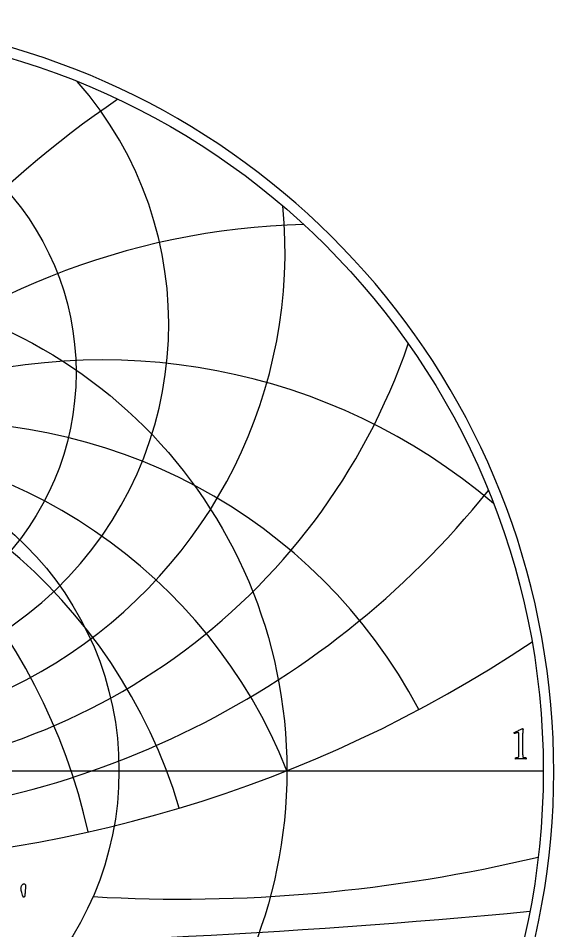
# Model space of a CAD drawing. Header units: millimetres. Extents: x -32.4 to 32.3, y -32.4 to 33.4.
# Drawn here: x 9.34 to 32.35, y -6.88 to 32.32 of the extents above; entities that cross this region are included whole.
import ezdxf

# ---------------------------------------------------------------- set-up
doc = ezdxf.new("R2010")
doc.units = ezdxf.units.MM
for name, color, linetype in [('CUT_OUTER', 1, 'Continuous'), ('ENGRAVE', 7, 'Continuous'), ('ENGRAVE_FINE', 8, 'Continuous'), ('TEXT', 5, 'Continuous')]:
    doc.layers.add(name, color=color, linetype=linetype)

msp = doc.modelspace()

# ---------------------------------------------------------------- linework, layer by layer
at = {"layer": 'CUT_OUTER'}
msp.add_arc((-0.0002, -0.0001), 32.35, 127.26523, 87.73645, dxfattribs=at)
at = {"layer": 'ENGRAVE'}
msp.add_lwpolyline([(-31.9, 0), (31.9, 0)], dxfattribs=at)
for centre, radius in [((0, 0), 31.9), ((0, 17.0941), 11.8232), ((0, 0), 20.8814), ((0, 0), 13.6687)]:
    msp.add_circle(centre, radius, dxfattribs=at)
for centre, radius, start, end in [((0, 19.1761), 15.8065, 138.70753, 41.29247), ((0, 22.3262), 20.805, 174.66958, 5.33042), ((0, 27.2854), 27.5891, 198.91465, 341.08535), ((0, -8.2957), 22.4689, 21.66667, 158.33333), ((0, -8.2957), 22.4689, 21.66667, 158.33333), ((0, 35.7482), 37.8816, 218.75241, 321.24759), ((0, 52.5616), 56.5576, 236.25621, 303.74379), ((16.2995, 60.8304), 66.3479, 266.761989, 283.407247)]:
    msp.add_arc(centre, radius, start, end, dxfattribs=at)
at = {"layer": 'ENGRAVE_FINE'}
for centre, radius, start, end in [((38.9172, -8.2957), 44.9378, 124.25811, 174.12939), ((38.9172, -8.2957), 44.9378, 124.25811, 174.12939), ((22.4689, -8.2957), 31.7758, 91.55513, 170.93582), ((22.4689, -8.2957), 31.7758, 91.55513, 170.93582), ((-12.9724, -8.2957), 25.9448, 12.60935, 130.32134), ((-12.9724, -8.2957), 25.9448, 12.60935, 130.32134), ((12.9724, -8.2957), 25.9448, 49.67866, 167.39065), ((12.9724, -8.2957), 25.9448, 49.67866, 167.39065), ((-6.0205, -8.2957), 23.2615, 16.70702, 151.99338), ((-6.0205, -8.2957), 23.2615, 16.70702, 151.99338), ((6.0205, -8.2957), 23.2615, 28.00662, 163.29298), ((6.0205, -8.2957), 23.2615, 28.00662, 163.29298), ((0, 322.4182), 329.9497, 264.552608, 275.447392)]:
    msp.add_arc(centre, radius, start, end, dxfattribs=at)
at = {"layer": 'TEXT'}
for points in [[(30.8539, 0.7416), (30.8539, 1.5602), (30.8534, 1.5803), (30.8516, 1.597), (30.8487, 1.6103), (30.8446, 1.6203), (30.8391, 1.6275), (30.8319, 1.6327), (30.8231, 1.6358), (30.8125, 1.6368), (30.7996, 1.6359), (30.7835, 1.633), (30.7643, 1.6281), (30.742, 1.6213), (30.7196, 1.6139), (30.7001, 1.6071), (30.6834, 1.6009), (30.6695, 1.5954), (30.6614, 1.603), (30.6555, 1.6115), (30.652, 1.6207), (30.6509, 1.6306), (30.6509, 1.6308), (30.6509, 1.6312), (30.6509, 1.6318), (30.6509, 1.6327), (30.6511, 1.6365), (30.6519, 1.6394), (30.6532, 1.6416), (30.655, 1.6431), (30.6963, 1.6618), (30.7371, 1.6806), (30.7776, 1.6996), (30.8177, 1.7187), (30.8559, 1.737), (30.8907, 1.7537), (30.9222, 1.7686), (30.9503, 1.7819), (30.9736, 1.7928), (30.9905, 1.8006), (31.001, 1.8052), (31.0052, 1.8068), (31.0094, 1.8068), (31.0142, 1.806), (31.0182, 1.8037), (31.0214, 1.7998), (31.0239, 1.7943), (31.0258, 1.7884), (31.0275, 1.7829), (31.0289, 1.778), (31.0301, 1.7736), (31.0296, 1.7704), (31.028, 1.7609), (31.0254, 1.7451), (31.0218, 1.7228), (31.0182, 1.6948), (31.0156, 1.6615), (31.014, 1.6228), (31.0135, 1.5788), (31.0135, 0.7416), (31.0136, 0.7192), (31.0138, 0.6976), (31.0141, 0.6767), (31.0145, 0.6567), (31.0155, 0.6379), (31.0174, 0.6209), (31.0202, 0.6058), (31.0239, 0.5924), (31.0274, 0.5874), (31.0337, 0.5826), (31.0429, 0.5781), (31.055, 0.5738), (31.0686, 0.57), (31.0827, 0.5668), (31.0971, 0.5643), (31.1119, 0.5624), (31.1259, 0.561), (31.1376, 0.5601), (31.1471, 0.5595), (31.1544, 0.5593), (31.1572, 0.5544), (31.1593, 0.5479), (31.1608, 0.5398), (31.1617, 0.5303), (31.1616, 0.5207), (31.1604, 0.5126), (31.158, 0.5062), (31.1544, 0.5013), (31.124, 0.5033), (31.0948, 0.5051), (31.067, 0.5069), (31.0405, 0.5085), (31.014, 0.5099), (30.9866, 0.5108), (30.9581, 0.5114), (30.9285, 0.5116), (30.9002, 0.5114), (30.8731, 0.5108), (30.8473, 0.5099), (30.8229, 0.5085), (30.7981, 0.5069), (30.7716, 0.5051), (30.7432, 0.5033), (30.713, 0.5013), (30.7095, 0.5062), (30.7071, 0.5126), (30.7058, 0.5207), (30.7058, 0.5303), (30.7066, 0.5398), (30.7081, 0.5479), (30.7102, 0.5544), (30.713, 0.5593), (30.7204, 0.5595), (30.7299, 0.5601), (30.7416, 0.561), (30.7555, 0.5624), (30.7703, 0.5643), (30.7848, 0.5668), (30.7988, 0.57), (30.8125, 0.5738), (30.8244, 0.5781), (30.8332, 0.5826), (30.8389, 0.5874), (30.8415, 0.5924), (30.8453, 0.6058), (30.8482, 0.6209), (30.8505, 0.6379), (30.8519, 0.6567), (30.8528, 0.6767), (30.8534, 0.6976), (30.8538, 0.7192), (30.8539, 0.7416)], [(9.5894, -4.8635), (9.608, -4.8656), (9.625, -4.872), (9.6404, -4.8825), (9.6541, -4.8972), (9.654, -4.9124), (9.6535, -4.9319), (9.6527, -4.9557), (9.6515, -4.984), (9.6501, -5.0153), (9.6483, -5.0484), (9.6462, -5.0833), (9.6438, -5.12), (9.6411, -5.1574), (9.6383, -5.1945), (9.6353, -5.2312), (9.6321, -5.2676), (9.629, -5.3024), (9.626, -5.3343), (9.6231, -5.3633), (9.6205, -5.3894), (9.6124, -5.403), (9.601, -5.4153), (9.5865, -5.4263), (9.5687, -5.436), (9.5614, -5.435), (9.5551, -5.4321), (9.5497, -5.4273), (9.5453, -5.4205), (9.5257, -5.3545), (9.5084, -5.2939), (9.4934, -5.2386), (9.4806, -5.1886), (9.4704, -5.144), (9.4631, -5.1048), (9.4587, -5.0709), (9.4573, -5.0423), (9.4583, -5.0238), (9.4615, -5.0047), (9.4667, -4.985), (9.4741, -4.9646), (9.4833, -4.9446), (9.4942, -4.926), (9.5066, -4.909), (9.5207, -4.8933), (9.5362, -4.8803), (9.5528, -4.871), (9.5705, -4.8654), (9.5894, -4.8635)]]:
    msp.add_lwpolyline(points, close=True, dxfattribs=at)

doc.saveas('drawing.dxf')
